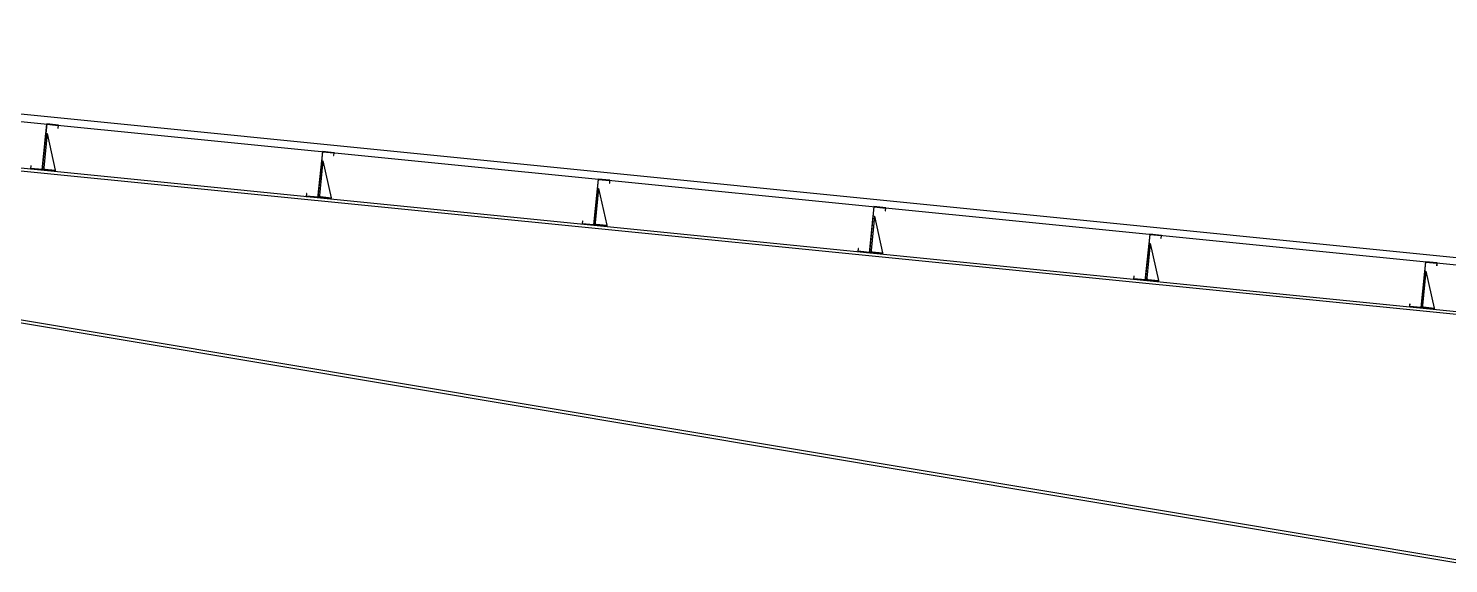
# Model space of a CAD drawing. Header units: metres. Extents: x 1422408 to 2565053, y 3723 to 80428.
# Drawn here: x 2267694.27 to 2267701.95, y 4234.66 to 4237.56 of the extents above; entities that cross this region are included whole.
import ezdxf

# ---------------------------------------------------------------- set-up
doc = ezdxf.new("R2010")
doc.units = ezdxf.units.M
doc.header["$LTSCALE"] = 3.5
doc.header["$MEASUREMENT"] = 0
doc.layers.get('0').update_dxf_attribs({"linetype": 'CONTINUOUS'})

msp = doc.modelspace()

# ---------------------------------------------------------------- linework, layer by layer
at = {"ltscale": 0.5}
for p, q in [((2267689.59375, 4237.56076), (2267703.61708, 4236.15842)), ((2267689.59375, 4237.52056), (2267703.6131, 4236.11862))]:
    msp.add_line(p, q, dxfattribs=at)
for p, q in [((2267689.59375, 4237.26889), (2267703.38143, 4235.89012)), ((2267689.59375, 4237.25281), (2267703.37984, 4235.8742)), ((2267694.36654, 4236.99263), (2267694.41078, 4236.7933)), ((2267695.8591, 4236.84337), (2267695.90333, 4236.64405)), ((2267702.013, 4234.67952), (2267689.59375, 4236.75439)), ((2267702.013, 4234.66331), (2267689.59375, 4236.73821)), ((2267697.35165, 4236.69412), (2267697.39589, 4236.49479)), ((2267698.84421, 4236.54486), (2267698.88845, 4236.34554)), ((2267700.33677, 4236.39561), (2267700.381, 4236.19628)), ((2267701.82933, 4236.24635), (2267701.87356, 4236.04702))]:
    msp.add_line(p, q)
at = {"linetype": 'Continuous', "elevation": 0}
for points in [[(2267694.27846, 4236.81658), (2267694.27679, 4236.80067), (2267694.34048, 4236.79421), (2267694.36557, 4237.04172), (2267694.4261, 4237.03574), (2267694.42459, 4237.02139), (2267694.42621, 4237.02122), (2267694.42787, 4237.03705), (2267694.36418, 4237.0435), (2267694.33909, 4236.796), (2267694.27857, 4236.80206), (2267694.28009, 4236.81641)], [(2267695.77102, 4236.66732), (2267695.76934, 4236.65141), (2267695.83304, 4236.64496), (2267695.85812, 4236.89246), (2267695.91866, 4236.88648), (2267695.91715, 4236.87213), (2267695.91877, 4236.87196), (2267695.92043, 4236.88779), (2267695.85673, 4236.89425), (2267695.83165, 4236.64675), (2267695.77113, 4236.6528), (2267695.77264, 4236.66715)], [(2267697.26358, 4236.51807), (2267697.2619, 4236.50216), (2267697.3256, 4236.4957), (2267697.35068, 4236.74321), (2267697.41122, 4236.73723), (2267697.4097, 4236.72288), (2267697.41132, 4236.72271), (2267697.41299, 4236.73854), (2267697.34929, 4236.74499), (2267697.32421, 4236.49749), (2267697.26369, 4236.50355), (2267697.2652, 4236.5179)], [(2267698.75613, 4236.36881), (2267698.75446, 4236.3529), (2267698.81815, 4236.34645), (2267698.84324, 4236.59395), (2267698.90377, 4236.58797), (2267698.90226, 4236.57362), (2267698.90388, 4236.57345), (2267698.90554, 4236.58928), (2267698.84185, 4236.59574), (2267698.81676, 4236.34823), (2267698.75624, 4236.35429), (2267698.75776, 4236.36864)], [(2267700.24869, 4236.21956), (2267700.24701, 4236.20365), (2267700.31071, 4236.19719), (2267700.33579, 4236.4447), (2267700.39633, 4236.43872), (2267700.39482, 4236.42437), (2267700.39644, 4236.42419), (2267700.3981, 4236.44002), (2267700.3344, 4236.44648), (2267700.30932, 4236.19898), (2267700.2488, 4236.20504), (2267700.25031, 4236.21939)], [(2267701.74125, 4236.0703), (2267701.73957, 4236.05439), (2267701.80327, 4236.04794), (2267701.82835, 4236.29544), (2267701.88889, 4236.28946), (2267701.88737, 4236.27511), (2267701.88899, 4236.27494), (2267701.89066, 4236.29077), (2267701.82696, 4236.29723), (2267701.80188, 4236.04972), (2267701.74136, 4236.05578), (2267701.74287, 4236.07013)]]:
    msp.add_lwpolyline(points, close=True, dxfattribs=at)
at = {"elevation": 0}
for points in [[(2267694.3527, 4236.79298, -0.4142136), (2267694.34182, 4236.80692), (2267694.36033, 4236.99328), (2267694.36654, 4236.99263), (2267694.34802, 4236.80615, 0.4142136), (2267694.35346, 4236.79918), (2267694.41078, 4236.7933), (2267694.41013, 4236.78715)], [(2267695.84525, 4236.64372, -0.4142136), (2267695.83438, 4236.65766), (2267695.85288, 4236.84403), (2267695.8591, 4236.84337), (2267695.84058, 4236.6569, 0.4142136), (2267695.84602, 4236.64993), (2267695.90333, 4236.64405), (2267695.90269, 4236.6379)], [(2267697.33781, 4236.49447, -0.4142136), (2267697.32694, 4236.50841), (2267697.34544, 4236.69477), (2267697.35165, 4236.69412), (2267697.33314, 4236.50764, 0.4142136), (2267697.33857, 4236.50067), (2267697.39589, 4236.49479), (2267697.39525, 4236.48864)], [(2267698.83037, 4236.34521, -0.4142136), (2267698.81949, 4236.35915), (2267698.838, 4236.54552), (2267698.84421, 4236.54486), (2267698.82569, 4236.35839, 0.4142136), (2267698.83113, 4236.35142), (2267698.88845, 4236.34554), (2267698.8878, 4236.33939)], [(2267700.32292, 4236.19596, -0.4142136), (2267700.31205, 4236.2099), (2267700.33055, 4236.39626), (2267700.33677, 4236.39561), (2267700.31825, 4236.20913, 0.4142136), (2267700.32369, 4236.20216), (2267700.381, 4236.19628), (2267700.38036, 4236.19013)], [(2267701.81548, 4236.0467, -0.4142136), (2267701.80461, 4236.06064), (2267701.82311, 4236.24701), (2267701.82933, 4236.24635), (2267701.81081, 4236.05987, 0.4142136), (2267701.81625, 4236.05291), (2267701.87356, 4236.04702), (2267701.87292, 4236.04088)]]:
    msp.add_lwpolyline(points, format="xyb", close=True, dxfattribs=at)

doc.saveas('drawing.dxf')
